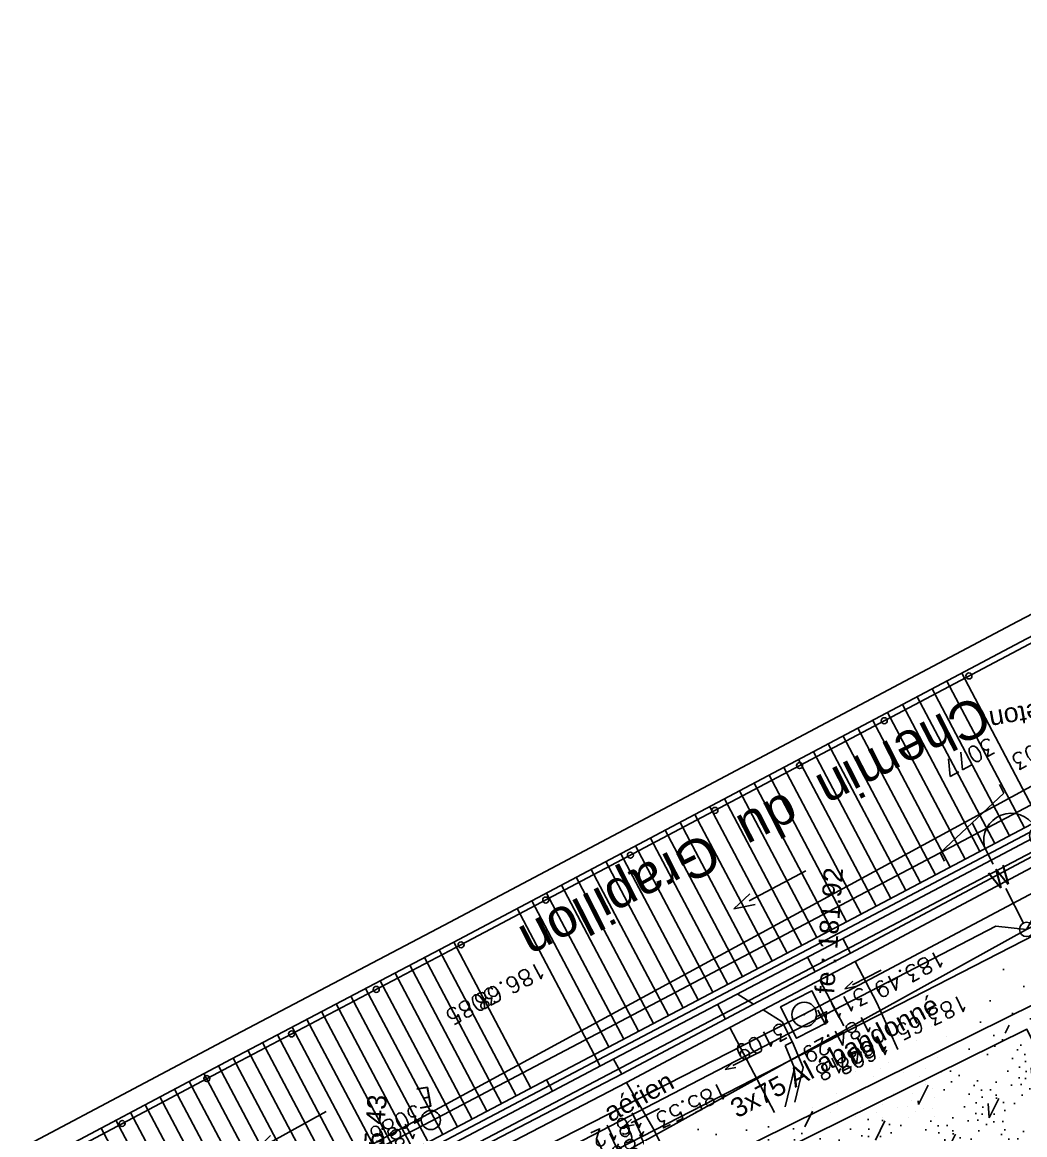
# Model space of a CAD drawing. Extents: x -2313930 to 3286427, y -3858277 to 2572692.
# Drawn here: x 487127 to 508062, y -237980 to -214745 of the extents above; entities that cross this region are included whole.
import ezdxf
from ezdxf.enums import TextEntityAlignment as Align
from ezdxf.lldxf.tags import DXFTag

# ---------------------------------------------------------------- set-up
doc = ezdxf.new("R2010")
doc.units = 0
doc.layers.add('_GAZELEC-RESERVATION 2', color=132, linetype='Continuous', lineweight=18)
doc.layers.add('Fond topo - P', color=252, linetype='Continuous', lineweight=50)
for name, color, linetype in [('AEP_SSL', 252, 'Continuous'), ('CAB_SSL', 252, 'Continuous'), ('EDF_SSL', 252, 'Texte-Electricite'), ('Fond topo - ASS', 252, 'Continuous'), ('Fond topo - BAT_ANN', 252, 'Continuous'), ('Fond topo - CLO_LEG', 252, 'Continuous'), ('Fond topo - CLO_MUR', 252, 'Continuous'), ('Fond topo - EAU', 252, 'Continuous'), ('Fond topo - EAU_TXT', 252, 'Continuous'), ('Fond topo - EDF', 252, 'Continuous'), ('Fond topo - VOI_NOM', 252, 'Continuous'), ('Fond topo - VOI_TXT', 252, 'Continuous'), ('Fond topo - Z_500', 252, 'Continuous'), ('GAZ_SSL', 252, 'Texte-GAZ'), ('prlm-VRD', 2, 'Continuous'), ('SA - bât D', 252, 'Continuous'), ('SA - végétation basse', 252, 'Continuous'), ('TELECOM_SSL', 252, 'Texte-Telecom'), ('UNITAIRE SSL', 252, 'UNITAIRE')]:
    doc.layers.add(name, color=color, linetype=linetype)
for name, color, linetype, plot in [('Fond topo - N', 252, 'Continuous', False), ('Fond topo - NCACHE', 252, 'Continuous', False), ('Fond topo - ZCACHE', 252, 'Continuous', False)]:
    doc.layers.add(name, color=color, linetype=linetype, plot=plot)
doc.styles.add('2000_ARIAL', font='arial.ttf', dxfattribs={"height": 0.4})
doc.styles.add('Lignes', font='arial.ttf', dxfattribs={"height": 0.35})
doc.styles.add('LignesA', font='arial.ttf', dxfattribs={"height": 0.35})
doc.styles.add('SIMPLEX', font='simplex_.ttf', dxfattribs={"height": 1.25})
doc.styles.add('TP-C_Autocad_Standard', font='simplex_.ttf', dxfattribs={"height": 1})
doc.styles.add('Tronçons', font='arial.ttf', dxfattribs={"height": 0.25})
tags = doc.linetypes.add('L16', pattern=[0.375, 0.3, -0.075]).pattern_tags.tags
tags[6:7] = [DXFTag(74, 4), DXFTag(75, 0), DXFTag(340, '0'), DXFTag(46, 0.0), DXFTag(50, 0.0), DXFTag(44, 0.0), DXFTag(45, 0.0)]
tags[4:5] = [DXFTag(74, 4), DXFTag(75, 0), DXFTag(340, '0'), DXFTag(46, 0.0), DXFTag(50, 0.0), DXFTag(44, 0.0), DXFTag(45, 0.0)]
tags = doc.linetypes.add('Texte-BT', pattern='A,5,-0.25,["BT",Lignes,S=1,R=0,X=0,Y=-0.18],-1.25', length=6.5).pattern_tags.tags
tags[15:16] = [DXFTag(74, 4), DXFTag(75, 0), DXFTag(340, '0'), DXFTag(46, 0.0), DXFTag(50, 0.0), DXFTag(44, 0.0), DXFTag(45, 0.0)]
tags[4:5] = [DXFTag(74, 4), DXFTag(75, 0), DXFTag(340, '0'), DXFTag(46, 0.0), DXFTag(50, 0.0), DXFTag(44, 0.0), DXFTag(45, 0.0)]
tags = doc.linetypes.add('Texte-Electricite', pattern='A,5,-0.25,["ELEC",Lignes,S=1,R=0,X=0,Y=-0.18],-1.25', length=6.5).pattern_tags.tags
tags[15:16] = [DXFTag(74, 4), DXFTag(75, 0), DXFTag(340, '0'), DXFTag(46, 0.0), DXFTag(50, 0.0), DXFTag(44, 0.0), DXFTag(45, 0.0)]
tags[4:5] = [DXFTag(74, 4), DXFTag(75, 0), DXFTag(340, '0'), DXFTag(46, 0.0), DXFTag(50, 0.0), DXFTag(44, 0.0), DXFTag(45, 0.0)]
tags = doc.linetypes.add('Texte-GAZ', pattern='A,5,-0.25,["GAZ",Lignes,S=1,R=0,X=0,Y=-0.18],-1.25', length=6.5).pattern_tags.tags
tags[15:16] = [DXFTag(74, 4), DXFTag(75, 0), DXFTag(340, '0'), DXFTag(46, 0.0), DXFTag(50, 0.0), DXFTag(44, 0.0), DXFTag(45, 0.0)]
tags[4:5] = [DXFTag(74, 4), DXFTag(75, 0), DXFTag(340, '0'), DXFTag(46, 0.0), DXFTag(50, 0.0), DXFTag(44, 0.0), DXFTag(45, 0.0)]
tags = doc.linetypes.add('Texte-HT', pattern='A,5,-0.25,["HT",Lignes,S=1,R=0,X=0,Y=-0.18],-1.25', length=6.5).pattern_tags.tags
tags[15:16] = [DXFTag(74, 4), DXFTag(75, 0), DXFTag(340, '0'), DXFTag(46, 0.0), DXFTag(50, 0.0), DXFTag(44, 0.0), DXFTag(45, 0.0)]
tags[4:5] = [DXFTag(74, 4), DXFTag(75, 0), DXFTag(340, '0'), DXFTag(46, 0.0), DXFTag(50, 0.0), DXFTag(44, 0.0), DXFTag(45, 0.0)]
tags = doc.linetypes.add('Texte-Telecom', pattern='A,5,-0.25,["TEL",Lignes,S=1,R=0,X=0,Y=-0.18],-1.25', length=6.5).pattern_tags.tags
tags[15:16] = [DXFTag(74, 4), DXFTag(75, 0), DXFTag(340, '0'), DXFTag(46, 0.0), DXFTag(50, 0.0), DXFTag(44, 0.0), DXFTag(45, 0.0)]
tags[4:5] = [DXFTag(74, 4), DXFTag(75, 0), DXFTag(340, '0'), DXFTag(46, 0.0), DXFTag(50, 0.0), DXFTag(44, 0.0), DXFTag(45, 0.0)]
tags = doc.linetypes.add('Texte-TelecomA', pattern='A,5,-0.25,["TEL",LignesA,S=1,R=0,X=0,Y=-0.18],-1.25', length=6.5).pattern_tags.tags
tags[15:16] = [DXFTag(74, 4), DXFTag(75, 0), DXFTag(340, '0'), DXFTag(46, 0.0), DXFTag(50, 0.0), DXFTag(44, 0.0), DXFTag(45, 0.0)]
tags[4:5] = [DXFTag(74, 4), DXFTag(75, 0), DXFTag(340, '0'), DXFTag(46, 0.0), DXFTag(50, 0.0), DXFTag(44, 0.0), DXFTag(45, 0.0)]
tags = doc.linetypes.add('UNITAIRE', pattern='A,0.25,-0.2,0,-0.2,0.25,-0.3,["UNI",TP-C_Autocad_Standard,S=0.15,R=0,X=-0.1,Y=-0.05],-0.45', length=1.65).pattern_tags.tags
tags[23:24] = [DXFTag(74, 4), DXFTag(75, 0), DXFTag(340, '0'), DXFTag(46, 0.0), DXFTag(50, 0.0), DXFTag(44, 0.0), DXFTag(45, 0.0)]
tags[12:13] = [DXFTag(74, 4), DXFTag(75, 0), DXFTag(340, '0'), DXFTag(46, 0.0), DXFTag(50, 0.0), DXFTag(44, 0.0), DXFTag(45, 0.0)]
tags[10:11] = [DXFTag(74, 4), DXFTag(75, 0), DXFTag(340, '0'), DXFTag(46, 0.0), DXFTag(50, 0.0), DXFTag(44, 0.0), DXFTag(45, 0.0)]
tags[8:9] = [DXFTag(74, 4), DXFTag(75, 0), DXFTag(340, '0'), DXFTag(46, 0.0), DXFTag(50, 0.0), DXFTag(44, 0.0), DXFTag(45, 0.0)]
tags[6:7] = [DXFTag(74, 4), DXFTag(75, 0), DXFTag(340, '0'), DXFTag(46, 0.0), DXFTag(50, 0.0), DXFTag(44, 0.0), DXFTag(45, 0.0)]
tags[4:5] = [DXFTag(74, 4), DXFTag(75, 0), DXFTag(340, '0'), DXFTag(46, 0.0), DXFTag(50, 0.0), DXFTag(44, 0.0), DXFTag(45, 0.0)]

# ---------------------------------------------------------------- blocks, each defined once
blk = doc.blocks.new('ASS01')
at = {"ltscale": 2, "flags": 128}
blk.add_lwpolyline([(0.499143, -0.5), (0.499143, 0.499143), (-0.5, 0.499143), (-0.5, -0.5)], close=True, dxfattribs=at)
at = {"ltscale": 2}
for radius in [0.35, 0.01]:
    blk.add_circle((0, 0), radius, dxfattribs=at)
blk = doc.blocks.new('ESC01')
at = {"ltscale": 2}
for p, q in [((1.338104, 0), (0, 0)), ((1.257547, 0.126415), (1.7, 0)), ((1.257547, -0.126415), (1.7, 0))]:
    blk.add_line(p, q, dxfattribs=at)
blk = doc.blocks.new('CLOLEG')
at = {"ltscale": 2}
blk.add_circle((0, 0), 0.0625, dxfattribs=at)
blk = doc.blocks.new('EAU03')
at = {"ltscale": 2}
blk.add_circle((0, 0), 0.2, dxfattribs=at)
blk = doc.blocks.new('EAU99')
at = {"style": 'SIMPLEX'}
blk.add_text('E', height=0.4, dxfattribs=at).set_placement((0, 0), align=Align.MIDDLE_CENTER)
blk = doc.blocks.new('EDF02')
at = {"ltscale": 2}
for p, q in [((0.875, 2.75), (0.875, 2.95)), ((-0.875, 2.25), (0.875, 2.75)), ((0, 1.535431), (0, 2.5)), ((-0.875, 2.25), (-0.875, 2.05)), ((0.978086, 1.392164), (0.895804, 1.204402)), ((1.125, 1.349688), (1.125, 1.178214)), ((1.271914, 1.392164), (1.354196, 1.204402)), ((0, 0.15), (0, 0.958637))]:
    blk.add_line(p, q, dxfattribs=at)
for centre, radius in [((1.125, 1.625), 0.2), ((0, 0), 0.15)]:
    blk.add_circle(centre, radius, dxfattribs=at)
blk.add_arc((0.557686, 1.79611), 0.574625, 2.870977, 166.053522, dxfattribs=at)
at = {"style": 'SIMPLEX'}
blk.add_text('W', height=0.4, dxfattribs=at).set_placement((0, 1.217323), align=Align.MIDDLE_CENTER)
blk = doc.blocks.new('PTOPO')
at = {"layer": 'Fond topo - NCACHE', "style": 'SIMPLEX'}
blk.add_attdef('MAT', text='', height=0.34, dxfattribs=at).set_placement((0.1, -0.1), align=Align.TOP_LEFT)
at = {"layer": 'Fond topo - ZCACHE', "style": 'SIMPLEX'}
blk.add_attdef('ALT', (0.1, 0.1), '', height=0.34, dxfattribs=at)
blk = doc.blocks.new('A$C1F970F0F')
at = {"layer": 'SA - végétation basse'}
h = blk.add_hatch(dxfattribs=at)
h.set_pattern_fill('PELOUSE3', color=256, scale=30.000001, angle=-10.7236, style=0, pattern_type=2)
h.set_pattern_definition([(63.75228759, (-277130161.13, -473864756.78), (-23.450951265, 279.240146152), [45.0000018, -235.22313491]), (63.75228759, (-277130070.69, -473864682.3), (-23.450951265, 279.240146152), [45.0000018, -235.22313491]), (63.75228759, (-277129980.25, -473864607.83), (-23.450951265, 279.240146152), [45.0000018, -235.22313491]), (94.80050959, (-277130161.13, -473864756.78), (-147.380440898, 27.910705103), [30.0000012, -250.22313551]), (94.80050959, (-277130070.69, -473864682.3), (-147.380440898, 27.910705103), [30.0000012, -250.22313551]), (94.80050959, (-277129980.25, -473864607.83), (-147.380440898, 27.910705103), [30.0000012, -250.22313551]), (349.276398589, (-277130150.425, -473864748.96), (90.43664347, 74.472911961), [0, -150.000006]), (349.276398589, (-277130128.29, -473864741.18), (90.43664347, 74.472911961), [0, -150.000006]), (349.276398589, (-277130131.11, -473864724.19), (90.43664347, 74.472911961), [0, -150.000006]), (349.276398589, (-277130107.99, -473864726.32), (90.43664347, 74.472911961), [0, -150.000006]), (349.276398589, (-277130114.8, -473864688.38), (90.43664347, 74.472911961), [0, -150.000006]), (349.276398589, (-277130145.87, -473864715.81), (90.43664347, 74.472911961), [0, -150.000006]), (349.276398589, (-277130146.42, -473864709.32), (90.43664347, 74.472911961), [0, -150.000006]), (349.276398589, (-277130146.4, -473864682.395), (90.43664347, 74.472911961), [0, -150.000006]), (349.276398589, (-277130175.49, -473864748.7), (90.43664347, 74.472911961), [0, -150.000006]), (349.276398589, (-277130174.29, -473864733.96), (90.43664347, 74.472911961), [0, -150.000006]), (349.276398589, (-277130189.27, -473864747.58), (90.43664347, 74.472911961), [0, -150.000006]), (349.276398589, (-277130188.23, -473864725.34), (90.43664347, 74.472911961), [0, -150.000006]), (349.276398589, (-277130175.81, -473864713.48), (90.43664347, 74.472911961), [0, -150.000006]), (349.276398589, (-277130177.205, -473864699), (90.43664347, 74.472911961), [0, -150.000006]), (349.276398589, (-277130185.58, -473864679.46), (90.43664347, 74.472911961), [0, -150.000006]), (349.276398589, (-277130158.28, -473864698.11), (90.43664347, 74.472911961), [0, -150.000006]), (349.276398589, (-277130203.16, -473864706.805), (90.43664347, 74.472911961), [0, -150.000006]), (349.276398589, (-277130212.65, -473864733.43), (90.43664347, 74.472911961), [0, -150.000006]), (349.276398589, (-277130184.82, -473864761.14), (90.43664347, 74.472911961), [0, -150.000006]), (349.276398589, (-277130166.905, -473864770.52), (90.43664347, 74.472911961), [0, -150.000006]), (349.276398589, (-277130182.8, -473864783.96), (90.43664347, 74.472911961), [0, -150.000006]), (349.276398589, (-277130135.58, -473864791.41), (90.43664347, 74.472911961), [0, -150.000006]), (349.276398589, (-277130151.59, -473864765.19), (90.43664347, 74.472911961), [0, -150.000006]), (349.276398589, (-277130132.67, -473864764.285), (90.43664347, 74.472911961), [0, -150.000006])])
h.paths.add_polyline_path([(3045.3, 10077.7), (3419, 10262.5), (3312.2, 10478.6), (1844.3, 9752.2), (1943.9, 9550.8), (3038.2, 10092)])
at = {"layer": 'AEP_SSL', "elevation": 0, "flags": 128}
blk.add_lwpolyline([(-10084.9, 5093.9), (-9750.8, 5135.6), (-3128.1, 6321.9), (-538.3, 6794.7), (-236.9, 9072.4), (154.1, 9291.3), (2068.2, 10286.5), (4929.1, 11795.6), (5831.9, 12343.5), (5644.5, 12887.9), (4850.8, 13701.3)], dxfattribs=at)
at = {"layer": 'CAB_SSL', "elevation": 0, "flags": 128}
blk.add_lwpolyline([(1439.5, 9650), (3311.7, 10687), (5183.8, 11594.8), (6357.4, 13665.4), (5250.7, 14824.3)], dxfattribs=at)
at = {"layer": 'EDF_SSL', "linetype": 'Texte-HT', "flags": 128}
blk.add_lwpolyline([(1687.6, 9832.8), (5304.7, 11691), (5929.9, 12014.6, -0.337944), (6816.1, 11610.5), (7656.8, 9662.8)], format="xyb", dxfattribs=at)
at = {"layer": 'EDF_SSL', "linetype": 'Texte-BT', "elevation": 0, "flags": 128}
blk.add_lwpolyline([(-10355.7, 43.8), (-10201.4, 1251.7), (-8720.3, 5090.7), (-8647.9, 5140.7), (-5813.5, 5655.5), (-5754.8, 5632.4), (-5714.2, 5669.5), (-2796.4, 6190), (-2733.2, 6173.9), (-2724.6, 6234.6), (-577, 8573.4), (-522.8, 8575.3), (1439.5, 9650), (1486.3, 9780.6), (3247.6, 10693.6), (3311.7, 10687), (3338.6, 10734), (5093.8, 11622.8), (5197.5, 11601.8)], dxfattribs=at)
at = {"layer": 'Fond topo - BAT_ANN', "ltscale": 2, "flags": 128}
for points in [[(3145.2, 11205.7), (3307.2, 10899.2)], [(3176.2, 11222.1), (3338.2, 10915.6)], [(3114.3, 11189.3), (3276.2, 10882.8)], [(3052.3, 11156.5), (3214.3, 10850.1)], [(3083.3, 11172.9), (3245.2, 10866.5)], [(3021.4, 11140.1), (3183.3, 10833.7)], [(3021.4, 11140.1), (3183.3, 10833.7)], [(2959.5, 11107.3), (3121.4, 10801)], [(2990.4, 11123.7), (3152.3, 10817.4)], [(2928.5, 11090.9), (3090.4, 10784.6)], [(2897.5, 11074.6), (3059.4, 10768.3)], [(2835.6, 11041.8), (2997.5, 10735.5)], [(2866.6, 11058.2), (3028.4, 10751.9)], [(2804.7, 11025.4), (2966.5, 10719.2)], [(2742.8, 10992.6), (2904.6, 10686.4)], [(2773.7, 11009), (2935.5, 10702.8)], [(2711.8, 10976.2), (2873.6, 10670.1)], [(2680.8, 10959.8), (2842.6, 10653.8)], [(2618.9, 10927), (2780.6, 10621.2)], [(2649.9, 10943.4), (2811.6, 10637.5)], [(2588, 10910.6), (2749.6, 10604.9)], [(2526, 10877.9), (2687.5, 10572.3)], [(2557, 10894.3), (2718.6, 10588.6)], [(2495.1, 10861.5), (2656.5, 10556)], [(2433.2, 10828.7), (2594.5, 10523.4)], [(2464.1, 10845.1), (2625.5, 10539.7)], [(2402.2, 10812.3), (2563.5, 10507.1)], [(2371.3, 10795.9), (2532.5, 10490.8)], [(2309.3, 10763.1), (2470.5, 10458.2)], [(2340.3, 10779.5), (2501.5, 10474.5)], [(2278.4, 10746.7), (2439.5, 10441.9)], [(2248.1, 10730.7), (2408.5, 10425.6)], [(2084.8, 10644.4), (2245.8, 10339.6)], [(2115.6, 10660.5), (2276.5, 10355.8)], [(2054.1, 10628.3), (2215.2, 10323.4)], [(1992.7, 10596), (2153.8, 10291)], [(2023.4, 10612.1), (2184.5, 10307.2)], [(1962, 10579.8), (2123.1, 10274.8)], [(1931.3, 10563.7), (2092.5, 10258.6)], [(1869.9, 10531.4), (2031.1, 10226.2)], [(1900.6, 10547.6), (2061.8, 10242.4)], [(1839.2, 10515.3), (2000.4, 10210)], [(1777.8, 10483), (1939.1, 10177.6)], [(1808.5, 10499.2), (1969.8, 10193.8)], [(1747.1, 10466.9), (1908.4, 10161.4)], [(1685.6, 10434.6), (1847.1, 10129)], [(1716.3, 10450.7), (1877.7, 10145.2)], [(1654.9, 10418.5), (1816.4, 10112.8)], [(1624.3, 10402.2), (1785.7, 10096.6)], [(1563, 10369.7), (1724.4, 10064.2)], [(1593.6, 10386), (1755, 10080.4)], [(1532.4, 10353.4), (1693.7, 10048)], [(1471.1, 10320.9), (1632.3, 10015.6)], [(1501.7, 10337.2), (1663, 10031.8)], [(1440.4, 10304.6), (1601.7, 9999.4)], [(1379.2, 10272.1), (1540.3, 9967)], [(1409.8, 10288.4), (1571, 9983.2)]]:
    blk.add_lwpolyline(points, dxfattribs=at)
at = {"layer": 'Fond topo - CLO_LEG', "ltscale": 2, "flags": 128}
blk.add_lwpolyline([(4609.4, 11957), (4313.6, 11805.3), (3690.8, 11478.3), (3317.2, 11283.1), (2119.9, 10649.2), (1656.5, 10405.7), (1067.9, 10093.2), (664, 9880.4), (-27.7, 9513.1)], dxfattribs=at)
at = {"layer": 'Fond topo - CLO_MUR', "ltscale": 2, "flags": 128}
for points in [[(5465.5, 12474.2), (5466.2, 12470.8), (5485, 12432.1), (5147.2, 12256.6), (4706.3, 12020.8), (4308, 11815.9), (3685.3, 11488.9), (3311.6, 11293.8), (2114.3, 10659.8), (1650.9, 10416.3), (1062.3, 10103.9), (658.4, 9891), (-44.7, 9517.7), (-233, 9410.6), (-267.4, 9403), (-656.6, 9198.9), (-849.8, 9090.1), (-1204.1, 8870.4), (-1365.5, 8744.3), (-1532.8, 8598.7), (-1971.5, 8154)], [(-281.6, 9441.8), (-281.6, 9441.8), (-247.9, 9449.3), (-64.4, 9553.6), (639.2, 9927.3), (1043.1, 10140.1), (1631.7, 10452.6), (2095.1, 10696.1), (3292.5, 11330.1), (3666.3, 11525.2), (4289.1, 11852.3), (4687.6, 12057.2), (5128.1, 12292.9), (5430.7, 12450.1), (5424.4, 12463)], [(2944.1, 10637.5), (2927.8, 10668.2)], [(2870.4, 10598.8), (2854.3, 10629.4)], [(2999.1, 10534), (2953.5, 10619.8)], [(2930, 10485.4), (2879.7, 10581.1)], [(2741.6, 10531.1), (2707.4, 10552.2)], [(3042.6, 10436), (2999.1, 10534)], [(2801.3, 10494.3), (2761.3, 10518.9)], [(2801.3, 10494.3), (2823, 10451.3)], [(2807.3, 10444.8), (2822.5, 10452.6)], [(2807.6, 10316.5), (2827, 10397.1), (2807.3, 10444.8)], [(2827.6, 10326.6), (2844.9, 10398.5), (2823, 10451.3)], [(2408.4, 10425.5), (2421, 10401.6)], [(2466.5, 10385.1), (2448.8, 10416.2)], [(2309.1, 10373.1), (2321.7, 10349.2)], [(2530.8, 10272.4), (2476.4, 10367.7)], [(2530.8, 10272.4), (2565.6, 10203.8)]]:
    blk.add_lwpolyline(points, dxfattribs=at)
for points in [[(5037.9, 11435), (4901.5, 11702.1, 0.440876), (4852.1, 11715.7), (4531.1, 11546.5), (3842.2, 11182), (2874.8, 10670.7), (2410.6, 10426.7), (1817.2, 10113.2), (827, 9590.2), (301.4, 9312), (-352.5, 8967.4), (-495.3, 8885.8), (-691.5, 8788.1), (-943.4, 8627.2), (-1139.9, 8462.9), (-1302, 8329.1), (-1399, 8233), (-1545.5, 8100.9), (-1680.3, 7950.3), (-1696.7, 7932.9), (-1810.1, 7806.7)], [(5013.8, 11422.8), (4877.4, 11689.8, 0.467098), (4865.9, 11692.4), (4543.7, 11522.6), (3854.9, 11158.1), (2887.4, 10646.8), (2423.2, 10402.8), (1829.8, 10089.4), (839.6, 9566.4), (314, 9288.1), (-339.9, 8943.5), (-344.6, 8940.9)]]:
    blk.add_lwpolyline(points, format="xyb", dxfattribs=at)
at = {"layer": 'Fond topo - CLO_MUR', "linetype": 'L16', "ltscale": 2, "flags": 128}
blk.add_lwpolyline([(5025.9, 11428.9), (4889.5, 11695.9, 0.447347), (4858.9, 11704), (4537.4, 11534.5), (3848.5, 11170), (2881.1, 10658.8), (2416.9, 10414.7), (1823.5, 10101.3), (833.3, 9578.3), (307.7, 9300), (-346.2, 8955.5), (-348.5, 8954.1)], format="xyb", dxfattribs=at)
at = {"layer": 'Fond topo - CLO_MUR', "ltscale": 2, "flags": 128}
blk.add_lwpolyline([(1920.2, 10065.3), (1955.5, 10119.8), (2052.7, 10170), (2467.1, 10385.4), (2752, 10536.6), (2944.2, 10637.5), (3420.3, 10891.1), (3925.5, 11156.9), (4432.7, 11425.4), (4442.1, 11407.8), (3934.9, 11139.2), (3429.7, 10873.4), (2953.5, 10619.8), (2761.3, 10518.9), (2476.4, 10367.7), (2061.9, 10152.2), (1969.4, 10104.5), (1936.9, 10054.4)], close=True, dxfattribs=at)
at = {"layer": 'Fond topo - CLO_MUR', "linetype": 'L16', "ltscale": 2, "flags": 128}
for points in [[(2682.7, 10499.9), (2666.5, 10530.7)], [(2785.1, 10305), (2692, 10482.2)]]:
    blk.add_lwpolyline(points, dxfattribs=at)
at = {"layer": 'GAZ_SSL', "linetype": 'Texte-GAZ', "elevation": 0, "flags": 128}
blk.add_lwpolyline([(-10544.3, 4849.5), (-2844.4, 6215.2), (-619.1, 6565.4), (-558.7, 6580.8), (-429.5, 7139.2), (-208.1, 8868.9), (360.7, 9157.9), (425, 9327.6), (4535.2, 11485.1), (4713.3, 11477.5), (5559.7, 11914.2), (6091.2, 12178.6), (6293, 12126.4), (6627.3, 11179.9), (7472.8, 9124.5), (7947.1, 9062.5), (8070.8, 8793.5), (8796.8, 9110.1), (9553.6, 9252.3)], dxfattribs=at)
at = {"layer": 'SA - bât D', "elevation": 0, "flags": 128}
for points in [[(1908.1, 9533), (1790.5, 9770.5), (3330.3, 10532.2), (3454.9, 10280.3)], [(1943.9, 9550.8), (1844.1, 9752.4), (3312.2, 10478.6), (3419, 10262.5)]]:
    blk.add_lwpolyline(points, dxfattribs=at)
at = {"layer": 'TELECOM_SSL', "linetype": 'Texte-TelecomA', "elevation": 0, "flags": 128}
blk.add_lwpolyline([(-602.8, 8853.9), (4716.8, 11744.4)], dxfattribs=at)
at = {"layer": 'UNITAIRE SSL', "ltscale": 2, "elevation": 0, "flags": 128}
blk.add_lwpolyline([(-11203.9, 7315.7), (-9597.1, 5578), (-4253.2, 6800.5), (-825.2, 8394.2), (171.1, 9139.5), (980.7, 9531.5), (2024.3, 10089.4), (2847, 10510), (3831.6, 11032), (4688.7, 11539.2), (5727, 12644.5), (4820.2, 13573.5)], dxfattribs=at)
at = {"layer": 'Fond topo - ASS', "ltscale": 2, "xscale": 73.4672224702637, "yscale": 73.4672224702637, "zscale": 99.99999999999997, "rotation": 26.92024413098927}
blk.add_blockref('ASS01', (2847.3, 10509.3), dxfattribs=at)
at = {"layer": 'Fond topo - BAT_ANN', "ltscale": 2}
for p, xscale, yscale, zscale, rotation in [((2850.4, 10809.3), 99.99999999999999, 99.99999999999999, 99.99999999999999, 207.8813715278557), ((3007.6, 10601.8), 49.99999999999998, 49.99999999999998, 99.99999999999997, 206.9117114062321), ((2757.7, 10432.9), 49.99999999999998, 49.99999999999998, 99.99999999999997, 206.9117114062321), ((1849, 10306.9), 99.99999999999999, 99.99999999999999, 99.99999999999999, 209.0780597965381), ((2545.3, 10313.3), 49.99999999999998, 49.99999999999998, 99.99999999999997, 206.9117114062321)]:
    blk.add_blockref('ESC01', p, dxfattribs=dict(at, xscale=xscale, yscale=yscale, zscale=zscale, rotation=rotation))
at = {"layer": 'Fond topo - CLO_LEG', "ltscale": 2}
for p, xscale, yscale, zscale, rotation in [((3191.2, 11216.4), 100, 100, 100, 207.8990137773207), ((3014.4, 11122.9), 100, 100, 100, 207.8990137773207), ((2837.7, 11029.3), 100, 100, 100, 207.8990137773207), ((2660.9, 10935.7), 100, 100, 100, 207.8990137773207), ((2484.2, 10842.1), 100, 100, 100, 207.8990137773207), ((2307.4, 10748.5), 100, 100, 100, 207.8990137773207), ((2130.6, 10654.9), 100, 100, 100, 207.8990137773207), ((1953.6, 10561.9), 99.99999999999999, 99.99999999999999, 99.99999999999999, 207.7213692412499), ((1776.6, 10468.8), 99.99999999999999, 99.99999999999999, 99.99999999999999, 207.7213692412499), ((1599.7, 10375.6), 99.99999999999999, 99.99999999999999, 99.99999999999999, 207.9642970157706), ((1423, 10281.8), 99.99999999999999, 99.99999999999999, 99.99999999999999, 207.9642970157706)]:
    blk.add_blockref('CLOLEG', p, dxfattribs=dict(at, xscale=xscale, yscale=yscale, zscale=zscale, rotation=rotation))
at = {"layer": 'Fond topo - EAU', "ltscale": 2, "xscale": 100, "yscale": 100, "zscale": 100, "rotation": 291.9650617956664}
blk.add_blockref('EAU03', (2067.6, 10289), dxfattribs=at)
at = {"layer": 'Fond topo - EAU_TXT', "ltscale": 2, "xscale": 99.99999999999999, "yscale": 99.99999999999999, "zscale": 99.99999999999999, "rotation": 190.0656205306816}
blk.add_blockref('EAU99', (2054.6, 10335.8), dxfattribs=at)
at = {"layer": 'Fond topo - EDF', "ltscale": 2, "xscale": 99.99999999999999, "yscale": 99.99999999999999, "zscale": 99.99999999999999, "rotation": 27.12370958239462}
blk.add_blockref('EDF02', (3311.7, 10687), dxfattribs=at)
at = {"layer": 'Fond topo - P', "ltscale": 2}
ref = blk.add_blockref('PTOPO', (3264.5, 11055), dxfattribs=dict(at, xscale=99.99999999999999, yscale=99.99999999999999, zscale=99.99999999999999, rotation=207.9012066044136))
ref.add_attrib('MAT', '3077', dxfattribs={"layer": 'Fond topo - N', "color": 0, "ltscale": 2, "height": 34, "rotation": 207.9012, "style": 'SIMPLEX'}).set_placement((3250.9, 11059.2), align=Align.TOP_LEFT)
ref.add_attrib('ALT', '182.03', (3418, 11123.5), dxfattribs={"layer": 'Fond topo - Z_500', "color": 0, "ltscale": 2, "height": 34, "rotation": 207.9012, "style": 'SIMPLEX'})
ref = blk.add_blockref('PTOPO', (2999.1, 10534), dxfattribs=dict(at, xscale=99.99999999999999, yscale=99.99999999999999, zscale=99.99999999999999, rotation=207.9012066044136))
ref.add_attrib('MAT', '3114', dxfattribs={"layer": 'Fond topo - N', "color": 0, "ltscale": 2, "height": 34, "rotation": 207.9012, "style": 'SIMPLEX'}).set_placement((2985.6, 10538.1), align=Align.TOP_LEFT)
ref.add_attrib('ALT', '183.49', (3130.1, 10646), dxfattribs={"layer": 'Fond topo - Z_500', "color": 0, "ltscale": 2, "height": 34, "rotation": 207.9012, "style": 'SIMPLEX'})
ref = blk.add_blockref('PTOPO', (2227.2, 10535.7), dxfattribs=dict(at, xscale=99.99999999999996, yscale=99.99999999999996, zscale=99.99999999999996, rotation=207.9012066095074))
ref.add_attrib('MAT', '3085', dxfattribs={"layer": 'Fond topo - N', "color": 0, "ltscale": 2, "height": 34, "rotation": 207.9012, "style": 'SIMPLEX'}).set_placement((2213.7, 10539.9), align=Align.TOP_LEFT)
ref.add_attrib('ALT', '186.68', (2296.3, 10621.5), dxfattribs={"layer": 'Fond topo - Z_500', "color": 0, "ltscale": 2, "height": 34, "rotation": 207.9012, "style": 'SIMPLEX'})
ref = blk.add_blockref('PTOPO', (3038.6, 10450.6), dxfattribs=dict(at, xscale=99.99999999999999, yscale=99.99999999999999, zscale=99.99999999999999, rotation=270.4266909390124))
ref.add_attrib('MAT', '1607', dxfattribs={"layer": 'Fond topo - N', "color": 0, "ltscale": 2, "height": 34, "rotation": 205.6946, "style": 'SIMPLEX'}).set_placement((3028.7, 10440.5), align=Align.TOP_LEFT)
ref.add_attrib('ALT', '183.65', (3178.8, 10553.2), dxfattribs={"layer": 'Fond topo - Z_500', "color": 0, "ltscale": 2, "height": 34, "rotation": 205.6946, "style": 'SIMPLEX'})
ref = blk.add_blockref('PTOPO', (2831.2, 10459.9), dxfattribs=dict(at, xscale=99.99999999999999, yscale=99.99999999999999, zscale=99.99999999999999, rotation=207.9012066044136))
ref.add_attrib('MAT', '3109', dxfattribs={"layer": 'Fond topo - N', "color": 0, "ltscale": 2, "height": 34, "rotation": 207.9012, "style": 'SIMPLEX'}).set_placement((2817.7, 10464.1), align=Align.TOP_LEFT)
ref.add_attrib('ALT', '184.29', (2980, 10510.9), dxfattribs={"layer": 'Fond topo - Z_500', "color": 0, "ltscale": 2, "height": 34, "rotation": 207.9012, "style": 'SIMPLEX'})
ref = blk.add_blockref('PTOPO', (3040.4, 10442.8), dxfattribs=dict(at, xscale=99.99999999999999, yscale=99.99999999999999, zscale=99.99999999999999, rotation=270.8881651758027))
ref.add_attrib('MAT', '1608', dxfattribs={"layer": 'Fond topo - N', "color": 0, "ltscale": 2, "height": 34, "rotation": 206.1561, "style": 'SIMPLEX'}).set_placement((3030.6, 10432.7), align=Align.TOP_LEFT)
ref.add_attrib('ALT', '184.18', (3010.9, 10469.9), dxfattribs={"layer": 'Fond topo - Z_500', "color": 0, "ltscale": 2, "height": 34, "rotation": 206.1561, "style": 'SIMPLEX'})
ref = blk.add_blockref('PTOPO', (2527.2, 10290.4), dxfattribs=dict(at, xscale=99.99999999999997, yscale=99.99999999999997, zscale=99.99999999999997, rotation=270.5901116532269))
ref.add_attrib('MAT', '1612', dxfattribs={"layer": 'Fond topo - N', "color": 0, "ltscale": 2, "height": 34, "rotation": 205.858, "style": 'SIMPLEX'}).set_placement((2517.3, 10280.3), align=Align.TOP_LEFT)
ref.add_attrib('ALT', '185.53', (2677.5, 10370.3), dxfattribs={"layer": 'Fond topo - Z_500', "color": 0, "ltscale": 2, "height": 34, "rotation": 205.858, "style": 'SIMPLEX'})
ref = blk.add_blockref('PTOPO', (2067.6, 10289), dxfattribs=dict(at, xscale=99.99999999999996, yscale=99.99999999999996, zscale=99.99999999999996, rotation=207.9012066095074))
ref.add_attrib('MAT', '3086', dxfattribs={"layer": 'Fond topo - N', "color": 0, "ltscale": 2, "height": 34, "rotation": 207.9012, "style": 'SIMPLEX'}).set_placement((2054.1, 10293.1), align=Align.TOP_LEFT)
ref.add_attrib('ALT', '187.75', (2028.4, 10287.6), dxfattribs={"layer": 'Fond topo - Z_500', "color": 0, "ltscale": 2, "height": 34, "rotation": 207.9012, "style": 'SIMPLEX'})
ref = blk.add_blockref('PTOPO', (2532.7, 10273.2), dxfattribs=dict(at, xscale=100, yscale=100, zscale=100, rotation=270.6768651932703))
ref.add_attrib('MAT', '1611', dxfattribs={"layer": 'Fond topo - N', "color": 0, "ltscale": 2, "height": 34, "rotation": 205.9448, "style": 'SIMPLEX'}).set_placement((2522.8, 10263), align=Align.TOP_LEFT)
ref.add_attrib('ALT', '186.10', (2518.4, 10265.9), dxfattribs={"layer": 'Fond topo - Z_500', "color": 0, "ltscale": 2, "height": 34, "rotation": 205.9448, "style": 'SIMPLEX'})
at = {"layer": 'EDF_SSL', "style": 'Tronçons'}
for s, rotation, p in [('3x75 Al abandonné', 27.7925, (2706.9, 10292)), ('aérien', 28.4104, (2442.9, 10283.5))]:
    blk.add_text(s, height=40, rotation=rotation, dxfattribs=at).set_placement(p)
at = {"layer": 'Fond topo - VOI_NOM', "style": '2000_ARIAL'}
blk.add_text('Chemin  du  Grapillon', height=80, rotation=206.9577, dxfattribs=at).set_placement((3209.1, 11178.5))
at = {"layer": 'Fond topo - VOI_TXT', "style": '2000_ARIAL'}
blk.add_text('Béton', height=40, rotation=190.0656, dxfattribs=at).set_placement((3374.7, 11167.9))
at = {"layer": 'UNITAIRE SSL', "style": 'Tronçons'}
for s, p in [('fe : 181.92', (2909.4, 10551.4)), ('fe : 185.43', (1956.5, 10077.1))]:
    blk.add_text(s, height=40, rotation=85.8268, dxfattribs=at).set_placement(p)

msp = doc.modelspace()

# ---------------------------------------------------------------- linework, layer by layer
at = {"layer": '_GAZELEC-RESERVATION 2'}
msp.add_circle((486248.48, -227485.963), 2800178.149, dxfattribs=at)

# ---------------------------------------------------------------- block references
at = {"layer": 'prlm-VRD', "xscale": 10, "yscale": 10, "zscale": 10}
msp.add_blockref('A$C1F970F0F', (474984.298, -340562.691), dxfattribs=at)

doc.saveas('drawing.dxf')
